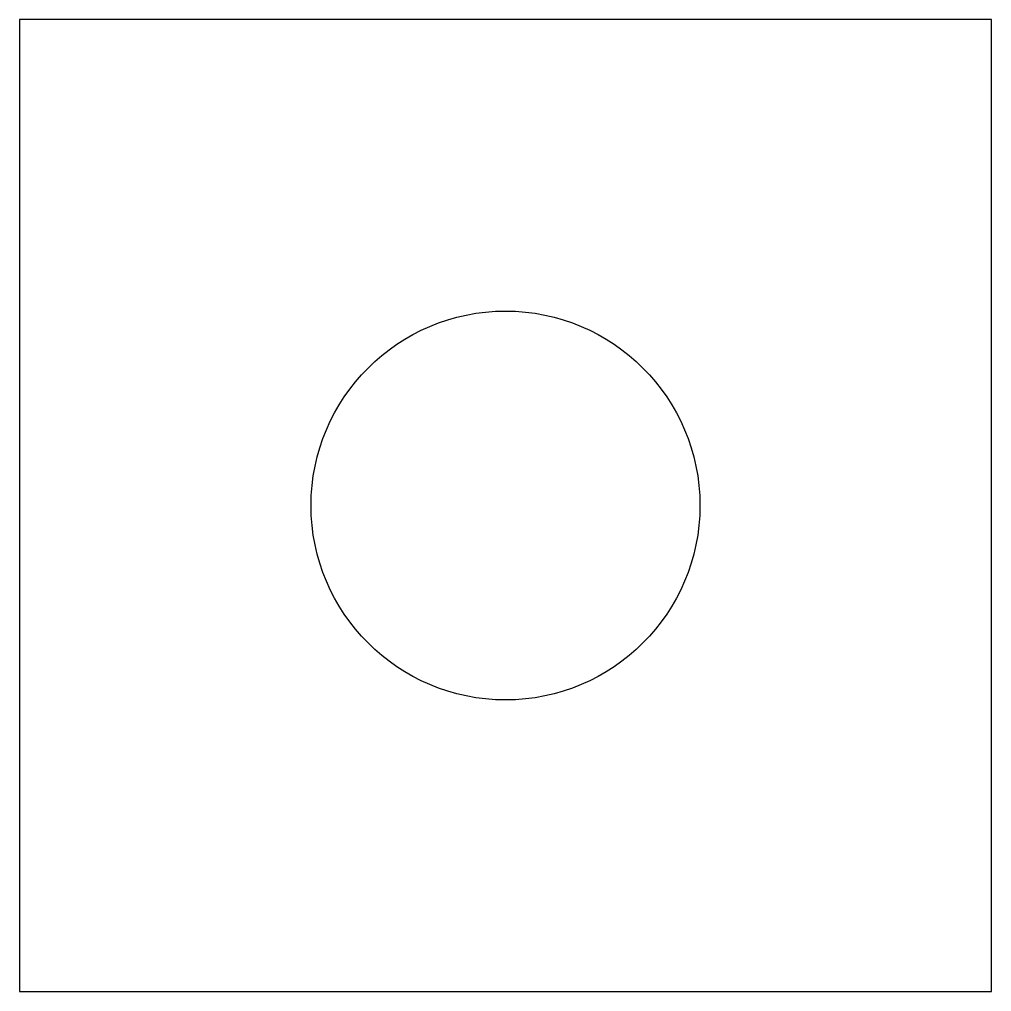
# Model space of a CAD drawing. Extents: x -1.25 to 1.25, y -1.25 to 1.25.
import ezdxf

# ---------------------------------------------------------------- set-up
doc = ezdxf.new("R2010")
doc.units = 0
doc.header["$LTSCALE"] = 50
doc.header["$MEASUREMENT"] = 0
doc.layers.get('0').update_dxf_attribs({"linetype": 'CONTINUOUS'})

msp = doc.modelspace()

# ---------------------------------------------------------------- linework, layer by layer
for p, q in [((1.25, 1.25), (-1.25, 1.25)), ((-1.25, 1.25), (-1.25, -1.25)), ((1.25, -1.25), (1.25, 1.25)), ((-1.25, -1.25), (1.25, -1.25))]:
    msp.add_line(p, q)
msp.add_circle((0, 0), 0.5)

doc.saveas('drawing.dxf')
